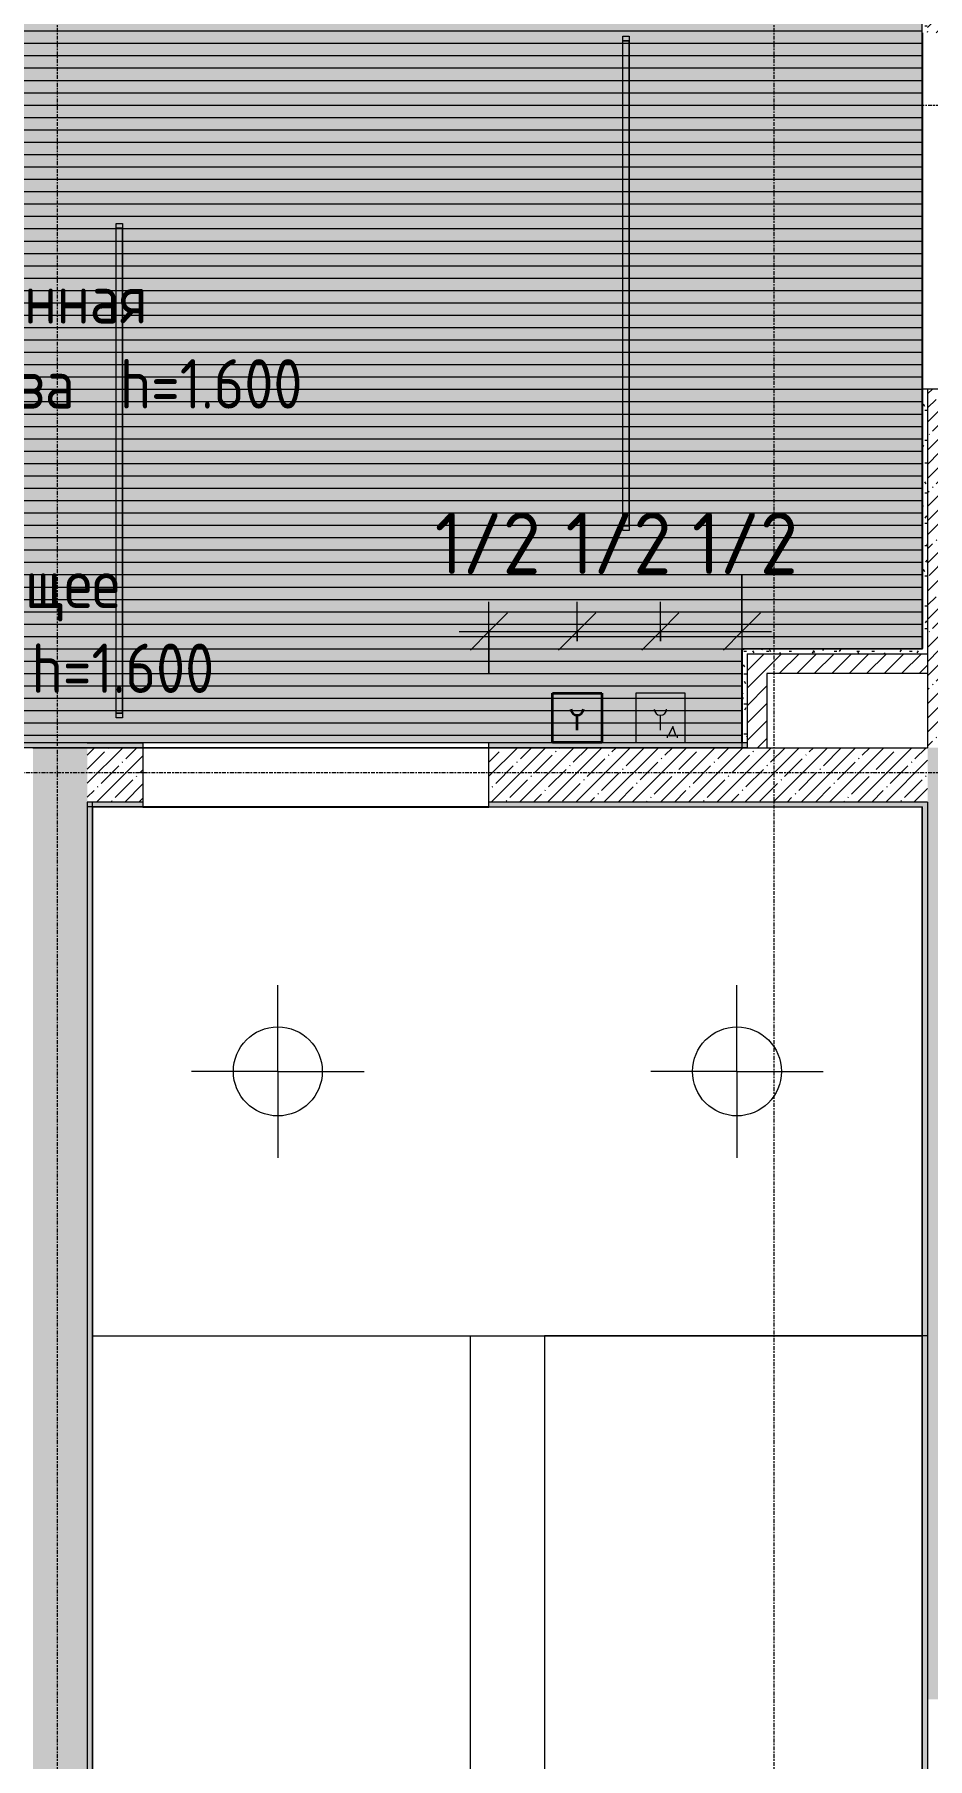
# Model space of a CAD drawing. Header units: millimetres. Extents: x 34897 to 231692, y -8553 to 29000.
# Drawn here: x 71866 to 75480, y 3810 to 10786 of the extents above; entities that cross this region are included whole.
import ezdxf

# ---------------------------------------------------------------- set-up
doc = ezdxf.new("R2010")
doc.units = ezdxf.units.MM
doc.linetypes.add('ADSK_Штрих_ш2 п1', pattern=[300, 200, -100])
doc.linetypes.add('Осевая', pattern=[31.75, 6.35, -4.7625, 15.875, -4.7625])
for name, color, linetype, lineweight in [('A-ANNO-DIMS', 7, 'Continuous', 9), ('A-ANNO-DIMS-100', 7, 'Continuous', 9), ('A-CLNG-PATT', 7, 'Continuous', 9), ('A-DETL-1', 7, 'ADSK_Штрих_ш2 п1', 9), ('A-DETL-2', 7, 'Continuous', 35), ('A-WALL', 7, 'Continuous', 9), ('I-WALL', 7, 'Continuous', 9), ('Q-SPCQ', 7, 'Continuous', 9), ('S-STRS-MBND', 7, 'Continuous', 9), ('Оси-2', 7, 'Осевая', 9)]:
    doc.layers.add(name, color=color, linetype=linetype, lineweight=lineweight)
for name, color, linetype, lineweight, true_color in [('A-ANNO-NOTE', 1, 'Continuous', 9, 0xff0000), ('A-CLNG-1', 7, 'Continuous', 9, 0xeaeaea), ('A-WALL-1', 7, 'Continuous', 9, 0x3c3c3c), ('A-WALL-FNSH-1', 7, 'Continuous', 9, 0x3c3c3c), ('E-LITE-EQPM-1', 7, 'Continuous', 9, 0xff8080), ('G-ANNO-TEXT-1', 7, 'Continuous', 9, 0x3c3c3c), ('I-WALL-1', 7, 'Continuous', 9, 0x535353), ('Q-SPCQ-4', 1, 'Continuous', 9, 0xff0000)]:
    doc.layers.add(name, color=color, linetype=linetype, lineweight=lineweight, true_color=true_color)
doc.layers.add('A-CLNG-PATT-1', color=7, linetype='Continuous', lineweight=9, transparency=1)
doc.styles.add('GOST Common_1', font='GOST_Common.ttf', dxfattribs={"width": 0.9, "height": 200})
doc.styles.add('ISOCPEUR', font='isocpeur.ttf', dxfattribs={"width": 0.9, "height": 250})
doc.dimstyles.new('ISO-2_5_0_9К_БОЛЬШОЙ_2', dxfattribs={"dimscale": 304.8, "dimtxt": 248.995294, "dimasz": 0.492126, "dimexe": 0.393701, "dimexo": 0.984252, "dimgap": 0, "dimtad": 1, "dimdec": 0, "dimrnd": 10, "dimzin": 0, "dimdsep": 46, "dimtxsty": 'ISOCPEUR', "dimblk1": 'OBLIQUE', "dimblk2": 'OBLIQUE', "dimsah": 1, "dimcen": 0.09, "dimdle": 0.393701, "dimazin": 0, "dimtfac": 1, "dimtdec": 4, "dimtix": 1, "dimtmove": 2, "dimatfit": 3, "dimfxl": 1, "dimtvp": 1, "dimtolj": 1, "dimtzin": 0, "dimarcsym": 2})
pattern_1 = [(45, (0, 0), (-57.02463, 57.02463), []), (45, (57.025, 0), (-57.02463, 57.02463), [100.806, -20.161, 3.353, -16.808])]
pattern_2 = [(45, (0, 0), (-35.35534, 35.35534), [])]
pattern_3 = [(0, (0, 0), (121.92, 30.48), [10.058, -81.382, 10.058, -81.382, -487.68]), (0, (0, 0), (121.92, 30.48), [-182.88, 10.058, -172.822, 10.058, -81.382, -213.36]), (0, (0, 0), (121.92, 30.48), [-457.2, 10.058, -50.902, 10.058, -142.342]), (120, (45.72, 15.24), (-87.356454, 90.345817), [10.058, -81.382, 10.058, -81.382, -487.68]), (120, (45.72, 15.24), (-87.356454, 90.345817), [-182.88, 10.058, -172.822, 10.058, -81.382, -213.36]), (120, (45.72, 15.24), (-87.356454, 90.345817), [-457.2, 10.058, -50.902, 10.058, -142.342]), (240, (60.96, 76.2), (-34.563546, -120.825817), [10.058, -81.382, 10.058, -81.382, -487.68]), (240, (60.96, 76.2), (-34.563546, -120.825817), [-182.88, 10.058, -172.822, 10.058, -81.382, -213.36]), (240, (60.96, 76.2), (-34.563546, -120.825817), [-457.2, 10.058, -50.902, 10.058, -142.342])]

# ---------------------------------------------------------------- blocks, each defined once
blk = doc.blocks.new('Downlight - Strip - 2000 мм-27655400-Сводный план потолков 2 этажа в осях 12-23')
at = {"layer": 'E-LITE-EQPM-1'}
for p, q in [((-1000, -231.3), (-1000, -205.9)), ((-1000, -205.9), (-980.9, -205.9)), ((-980.9, -231.3), (-980.9, -205.9)), ((-980.9, -205.9), (981, -205.9)), ((-980.9, -205.9), (-980.9, -231.3)), ((-980.9, -231.3), (-980.9, -205.9)), ((-980.9, -205.9), (-980.9, -231.3)), ((-980.9, -205.9), (981, -205.9)), ((-980.9, -205.9), (981, -205.9)), ((981, -205.9), (981, -231.3)), ((981, -231.3), (981, -205.9)), ((981, -205.9), (1000, -205.9)), ((981, -231.3), (981, -205.9)), ((981, -205.9), (981, -231.3)), ((1000, -205.9), (1000, -231.3)), ((-980.9, -231.3), (-1000, -231.3)), ((981, -231.3), (-980.9, -231.3)), ((981, -231.3), (-980.9, -231.3)), ((-980.9, -231.3), (981, -231.3)), ((1000, -231.3), (981, -231.3))]:
    blk.add_line(p, q, dxfattribs=at)
blk = doc.blocks.new('Дистанционный пожарный извещатель - Монтируемые на перекрытии-30348713-Сводный план потолков 2 этажа в осях 12-23')
at = {"layer": 'Q-SPCQ'}
for p, q in [((0, 200), (-200, 200)), ((-200, 200), (-200, 0)), ((0, 0), (0, 200)), ((-100, 50), (-100, 110)), ((-200, 0), (0, 0)), ((-72.6, 28.2), (-72.6, 18.2)), ((-66.8, 28.2), (-72.6, 28.2)), ((-49.9, 64.5), (-66.8, 28.2)), ((-66.8, 28.2), (-36.8, 28.2)), ((-36.8, 28.2), (-49.9, 64.5)), ((-36.8, 28.2), (-31.8, 28.2)), ((-31.8, 28.2), (-31.8, 18.2))]:
    blk.add_line(p, q, dxfattribs=at)
blk.add_arc((-100, 135), 25, 180, 360, dxfattribs=at)
blk = doc.blocks.new('DIMBLOCK109-Сводный план потолков 2 этажа в осях 12-23')
at = {"layer": 'A-ANNO-DIMS-100'}
for p, q in [((73705, 8200), (73705, 8490)), ((74062.3, 8331), (74062.3, 8490)), ((73585, 8370), (74062.3, 8370)), ((73705, 8370), (73705, 8200)), ((74062.3, 8370), (74062.3, 8331))]:
    blk.add_line(p, q, dxfattribs=at)
at = {"layer": 'A-ANNO-DIMS-100', "lineweight": 20}
for p, q in [((73705, 8370), (73780, 8445)), ((74062.3, 8370), (74137.3, 8445)), ((73705, 8370), (73630, 8295)), ((74062.3, 8370), (73987.3, 8295))]:
    blk.add_line(p, q, dxfattribs=at)
at = {"layer": 'A-ANNO-DIMS-100', "color": 0, "insert": (73486.2, 8852.4), "char_height": 250, "width": 517.144, "attachment_point": 1, "line_spacing_factor": 1.149209, "style": 'ISOCPEUR'}
blk.add_mtext('1/2', dxfattribs=at)
blk = doc.blocks.new('_Oblique')
at = {"color": 0, "linetype": 'ByBlock', "lineweight": -2}
blk.add_line((-0.5, -0.5), (0.5, 0.5), dxfattribs=at)
blk = doc.blocks.new('DIMBLOCK110-Сводный план потолков 2 этажа в осях 12-23')
at = {"layer": 'A-ANNO-DIMS-100'}
for p, q in [((74062.3, 8331), (74062.3, 8490)), ((74399, 8331), (74399, 8490)), ((74062.3, 8370), (74399, 8370)), ((74062.3, 8370), (74062.3, 8331)), ((74399, 8370), (74399, 8331))]:
    blk.add_line(p, q, dxfattribs=at)
at = {"layer": 'A-ANNO-DIMS-100', "lineweight": 20}
for p, q in [((74062.3, 8370), (74137.3, 8445)), ((74399, 8370), (74474, 8445)), ((74062.3, 8370), (73987.3, 8295)), ((74399, 8370), (74324, 8295))]:
    blk.add_line(p, q, dxfattribs=at)
at = {"layer": 'A-ANNO-DIMS-100', "color": 0, "insert": (74015.2, 8852.4), "char_height": 250, "width": 517.144, "attachment_point": 1, "line_spacing_factor": 1.149209, "style": 'ISOCPEUR'}
blk.add_mtext('1/2', dxfattribs=at)
blk = doc.blocks.new('DIMBLOCK111-Сводный план потолков 2 этажа в осях 12-23')
at = {"layer": 'A-ANNO-DIMS-100'}
for p, q in [((74729, 8601), (74729, 8250)), ((74729, 8370), (74729, 8601)), ((74399, 8331), (74399, 8490)), ((74399, 8370), (74849, 8370)), ((74399, 8370), (74399, 8331))]:
    blk.add_line(p, q, dxfattribs=at)
at = {"layer": 'A-ANNO-DIMS-100', "lineweight": 20}
for p, q in [((74399, 8370), (74474, 8445)), ((74729, 8370), (74804, 8445)), ((74399, 8370), (74324, 8295)), ((74729, 8370), (74654, 8295))]:
    blk.add_line(p, q, dxfattribs=at)
at = {"layer": 'A-ANNO-DIMS-100', "color": 0, "insert": (74527.2, 8852.4), "char_height": 250, "width": 517.144, "attachment_point": 1, "line_spacing_factor": 1.149209, "style": 'ISOCPEUR'}
blk.add_mtext('1/2', dxfattribs=at)

msp = doc.modelspace()

# ---------------------------------------------------------------- hatches: boundary and pattern name
at = {"layer": 'A-CLNG-PATT'}
h = msp.add_hatch(dxfattribs=at)
h.set_pattern_fill('FP_47', color=256, style=0, pattern_type=2)
h.set_pattern_definition([(0, (57110, 9800), (0, -50), [])])
h.paths.add_polyline_path([(74622.4, 7921), (74729, 7921), (74729, 8301), (75459, 8301), (75459, 10879), (74015.2, 10879), (74015.2, 10868.5), (66296, 10868.5), (66296, 10880), (47239.7, 10879), (47239.7, 11679), (44781.7, 11679), (44781.7, 10879), (42401, 10879), (42401, 10209), (40882.1, 10209), (40874, 10176.3), (40851.6, 10133.6), (40819.6, 10097.5), (40779.9, 10070.2), (40734.9, 10053.1), (40687, 10047.2), (40639.1, 10053.1), (40594.1, 10070.2), (40554.4, 10097.5), (40522.4, 10133.6), (40500, 10176.3), (40491.9, 10209), (38761, 10209), (38761, 7921), (68010, 7921), (68010, 7940), (68110, 7940), (68110, 7921), (68760.5, 7921), (68760.5, 7940), (68860.5, 7940), (68860.5, 7921), (73167.7, 7921)])
h.paths.add_polyline_path([(57006.1, 9202), (56957.9, 9202), (56911, 9213.5), (56868.4, 9235.9), (56832.3, 9267.9), (56804.9, 9307.6), (56787.8, 9352.6), (56782, 9400.5), (56787.8, 9448.4), (56804.9, 9493.4), (56832.3, 9533.1), (56868.4, 9565.1), (56911, 9587.5), (56957.9, 9599), (57006.1, 9599), (57052.9, 9587.5), (57095.6, 9565.1), (57131.7, 9533.1), (57159.1, 9493.4), (57176.2, 9448.4), (57182, 9400.5), (57176.2, 9352.6), (57159.1, 9307.6), (57131.7, 9267.9), (57095.6, 9235.9), (57052.9, 9213.5)])
h.paths.add_polyline_path([(57357.9, 9202), (57311, 9213.5), (57268.4, 9235.9), (57232.3, 9267.9), (57204.9, 9307.6), (57187.8, 9352.6), (57182, 9400.5), (57187.8, 9448.4), (57204.9, 9493.4), (57232.3, 9533.1), (57268.4, 9565.1), (57311, 9587.5), (57357.9, 9599), (57406.1, 9599), (57452.9, 9587.5), (57495.6, 9565.1), (57531.7, 9533.1), (57559.1, 9493.4), (57576.2, 9448.4), (57582, 9400.5), (57576.2, 9352.6), (57559.1, 9307.6), (57531.7, 9267.9), (57495.6, 9235.9), (57452.9, 9213.5), (57406.1, 9202)])
at = {"layer": 'A-CLNG-PATT-1'}
h = msp.add_hatch(color=256, dxfattribs=at)
h.paths.add_polyline_path([(74622.4, 7921), (74729, 7921), (74729, 8301), (75459, 8301), (75459, 10879), (74015.2, 10879), (74015.2, 10868.5), (66296, 10868.5), (66296, 10880), (47239.7, 10879), (47239.7, 11679), (44781.7, 11679), (44781.7, 10879), (42401, 10879), (42401, 10209), (40882.1, 10209), (40874, 10176.3), (40851.6, 10133.6), (40819.6, 10097.5), (40779.9, 10070.2), (40734.9, 10053.1), (40687, 10047.2), (40639.1, 10053.1), (40594.1, 10070.2), (40554.4, 10097.5), (40522.4, 10133.6), (40500, 10176.3), (40491.9, 10209), (38761, 10209), (38761, 7921), (68010, 7921), (68010, 7940), (68110, 7940), (68110, 7921), (68760.5, 7921), (68760.5, 7940), (68860.5, 7940), (68860.5, 7921), (73167.7, 7921)])
h.paths.add_polyline_path([(56957.9, 9202), (56911, 9213.5), (56868.4, 9235.9), (56832.3, 9267.9), (56804.9, 9307.6), (56787.8, 9352.6), (56782, 9400.5), (56787.8, 9448.4), (56804.9, 9493.4), (56832.3, 9533.1), (56868.4, 9565.1), (56911, 9587.5), (56957.9, 9599), (57006.1, 9599), (57052.9, 9587.5), (57095.6, 9565.1), (57131.7, 9533.1), (57159.1, 9493.4), (57176.2, 9448.4), (57182, 9400.5), (57176.2, 9352.6), (57159.1, 9307.6), (57131.7, 9267.9), (57095.6, 9235.9), (57052.9, 9213.5), (57006.1, 9202)])
h.paths.add_polyline_path([(57357.9, 9202), (57311, 9213.5), (57268.4, 9235.9), (57232.3, 9267.9), (57204.9, 9307.6), (57187.8, 9352.6), (57182, 9400.5), (57187.8, 9448.4), (57204.9, 9493.4), (57232.3, 9533.1), (57268.4, 9565.1), (57311, 9587.5), (57357.9, 9599), (57406.1, 9599), (57452.9, 9587.5), (57495.6, 9565.1), (57531.7, 9533.1), (57559.1, 9493.4), (57576.2, 9448.4), (57582, 9400.5), (57576.2, 9352.6), (57559.1, 9307.6), (57531.7, 9267.9), (57495.6, 9235.9), (57452.9, 9213.5), (57406.1, 9202)])
h.paths.add_polyline_path([(73509, 10879.5), (73509, 10900), (66791, 10900), (66791, 10879.5), (73167.7, 10879.5)])
at = {"layer": 'I-WALL'}
h = msp.add_hatch(dxfattribs=at)
h.set_pattern_fill('FP_46', color=256, style=0, pattern_type=2)
h.set_pattern_definition(pattern_3)
h.paths.add_polyline_path([(75480, 8300), (75480, 9352.3), (75460, 9352.3), (75460, 8300)])
h.paths.add_polyline_path([(75480, 10792.3), (75480, 10900), (75460, 10900), (75460, 10792.3)])
h = msp.add_hatch(dxfattribs=at)
h.set_pattern_fill('FP_17', color=256, style=0, pattern_type=2)
h.set_pattern_definition(pattern_1)
h.paths.add_polyline_path([(75480, 7900), (75700, 7900), (75700, 9352.3), (75480, 9352.3), (75480, 8200)])
h.paths.add_polyline_path([(75700, 10792.3), (75700, 10900), (75480, 10900), (75480, 10792.3)])
h = msp.add_hatch(dxfattribs=at)
h.set_pattern_fill('FP_46', color=256, style=0, pattern_type=2)
h.set_pattern_definition(pattern_3)
h.paths.add_polyline_path([(75480, 8280), (75480, 8300), (74730, 8300), (74730, 8280), (74750, 8280)])
h = msp.add_hatch(dxfattribs=at)
h.set_pattern_fill('FP_46', color=256, style=0, pattern_type=2)
h.set_pattern_definition(pattern_3)
h.paths.add_polyline_path([(74750, 7900), (74750, 8280), (74730, 8280), (74730, 7900)])
h = msp.add_hatch(dxfattribs=at)
h.set_pattern_fill('FP_22', color=256, style=0, pattern_type=2)
h.set_pattern_definition(pattern_2)
h.paths.add_polyline_path([(74750, 7900), (74830, 7900), (74830, 8280), (74750, 8280), (74750, 7920)])
h = msp.add_hatch(dxfattribs=at)
h.set_pattern_fill('FP_22', color=256, style=0, pattern_type=2)
h.set_pattern_definition(pattern_2)
h.paths.add_polyline_path([(75480, 8200), (75480, 8280), (74830, 8280), (74830, 8200), (75349.7, 8200)])
h = msp.add_hatch(dxfattribs=at)
h.set_pattern_fill('FP_46', color=256, style=0, pattern_type=2)
h.set_pattern_definition(pattern_3)
h.paths.add_polyline_path([(74750, 7900), (74750, 7920), (73705, 7920), (73705, 7900), (74622.4, 7900)])
h.paths.add_polyline_path([(71735, 7900), (72305, 7900), (72305, 7920), (71735, 7920)])
h.paths.add_polyline_path([(70258.2, 7900), (70635, 7900), (70635, 7920), (69360.5, 7920), (69360.5, 7900)])
h.paths.add_polyline_path([(68260.5, 7900), (68260.5, 7920), (67055, 7920), (67055, 7900), (68110, 7900)])
h.paths.add_polyline_path([(65955, 7900), (65955, 7920), (59931, 7920), (59931, 7900), (65910, 7900)])
h.paths.add_polyline_path([(56910, 7900), (57431, 7900), (57431, 7920), (50930, 7920), (50930, 7900), (56410, 7900)])
h.paths.add_polyline_path([(48430, 7900), (48430, 7920), (42061, 7920), (42061, 7900), (47910, 7900)])
h.paths.add_polyline_path([(39561, 7900), (39561, 7920), (38742.7, 7920), (38742.7, 7900), (39040, 7900)])
h = msp.add_hatch(dxfattribs=at)
h.set_pattern_fill('FP_17', color=256, style=0, pattern_type=2)
h.set_pattern_definition(pattern_1)
h.paths.add_polyline_path([(72080, 120), (72080, 7900), (71860, 7900), (71860, 120)])
h = msp.add_hatch(dxfattribs=at)
h.set_pattern_fill('FP_17', color=256, style=0, pattern_type=2)
h.set_pattern_definition(pattern_1)
h.paths.add_polyline_path([(75349.7, 7680), (75480, 7680), (75480, 7900), (73705, 7900), (73705, 7680), (74622.4, 7680)])
h.paths.add_polyline_path([(72100, 7680), (72305, 7680), (72305, 7900), (72080, 7900), (72080, 7680)])
h = msp.add_hatch(dxfattribs=at)
h.set_pattern_fill('FP_17', color=256, style=0, pattern_type=2)
h.set_pattern_definition(pattern_1)
h.paths.add_polyline_path([(75700, -100), (75700, 3550), (75480, 3550), (75480, -100)])
h.paths.add_polyline_path([(75700, 4050), (75700, 7900), (75480, 7900), (75480, 4050), (75662.2, 4050)])
h = msp.add_hatch(dxfattribs=at)
h.set_pattern_fill('FP_46', color=256, style=0, pattern_type=2)
h.set_pattern_definition(pattern_3)
h.paths.add_polyline_path([(75480, 7660), (75480, 7680), (73705, 7680), (73705, 7660), (75460, 7660)])
h.paths.add_polyline_path([(72080, 7660), (72305, 7660), (72305, 7680), (72080, 7680)])
h = msp.add_hatch(dxfattribs=at)
h.set_pattern_fill('FP_46', color=256, style=0, pattern_type=2)
h.set_pattern_definition(pattern_3)
h.paths.add_polyline_path([(72080, 120), (72100, 120), (72100, 7680), (72080, 7680), (72080, 1221.5)])
h = msp.add_hatch(dxfattribs=at)
h.set_pattern_fill('FP_46', color=256, style=0, pattern_type=2)
h.set_pattern_definition(pattern_3)
h.paths.add_polyline_path([(75480, 130), (75480, 7660), (75460, 7659), (75460, 130)])

# ---------------------------------------------------------------- linework, layer by layer
at = {"layer": 'A-ANNO-NOTE'}
for p, q in [((72851, 6590.1), (72851, 6939)), ((74709, 6590.1), (74709, 6939)), ((72851, 6590.1), (72502.1, 6590.1)), ((72851, 6590.1), (72851, 6241.1)), ((72851, 6590.1), (73199.9, 6590.1)), ((74709, 6590.1), (74360.1, 6590.1)), ((74709, 6590.1), (74709, 6241.1)), ((74709, 6590.1), (75057.9, 6590.1))]:
    msp.add_line(p, q, dxfattribs=at)
for centre in [(72851, 6590.1), (74709, 6590.1)]:
    msp.add_circle(centre, 180, dxfattribs=at)
at = {"layer": 'A-CLNG-1'}
for p, q in [((75459, 8301), (75459, 10879)), ((74729, 8301), (75459, 8301)), ((68860.5, 7921), (74729, 7921))]:
    msp.add_line(p, q, dxfattribs=at)
at = {"layer": 'A-DETL-1'}
msp.add_line((38761, 9400), (75459, 9400), dxfattribs=at)
at = {"layer": 'A-DETL-2'}
for p, q in [((73962.3, 8121), (74162.3, 8121)), ((73962.3, 7921), (73962.3, 8121)), ((74162.3, 8121), (74162.3, 7921)), ((74062.3, 7971), (74062.3, 8031)), ((74162.3, 7921), (73962.3, 7921))]:
    msp.add_line(p, q, dxfattribs=at)
msp.add_arc((74062.3, 8056), 25, 180, 0, dxfattribs=at)
at = {"layer": 'A-WALL'}
for p, q in [((75480, 9352.3), (75480, 7900)), ((74730, 8300), (75460, 8300)), ((72080, 7920), (72080, 7921)), ((72080, 7920), (72305, 7920)), ((74750, 7920), (73705, 7920)), ((73705, 7900), (74750, 7900)), ((74750, 7900), (73705, 7900)), ((72080, 7680), (72080, 120)), ((72305, 7680), (72080, 7680)), ((75480, 7680), (73705, 7680)), ((75480, 7680), (75480, 4050)), ((72100, 7659), (72101, 7659)), ((73705, 7660), (75460, 7660)), ((75459, 7659), (75460, 7659))]:
    msp.add_line(p, q, dxfattribs=at)
at = {"layer": 'A-WALL-1'}
for p, q in [((75460, 9352.3), (75720, 9352.3)), ((74750, 8280), (75480, 8280)), ((74750, 8280), (74750, 7900)), ((75460, 8300), (75460, 8301)), ((74830, 8200), (74830, 7900)), ((75480, 8200), (74830, 8200)), ((72305, 7900), (71735, 7900)), ((71860, 7900), (72305, 7900)), ((72305, 7920), (72305, 7900)), ((72305, 7900), (72305, 7660)), ((73705, 7900), (73705, 7920)), ((73705, 7660), (73705, 7900)), ((74730, 7900), (74730, 7920)), ((74750, 7900), (75480, 7900)), ((72100, 7680), (72100, 120)), ((72305, 7660), (72080, 7660)), ((75460, 130), (75460, 7660))]:
    msp.add_line(p, q, dxfattribs=at)
at = {"layer": 'A-WALL-FNSH-1'}
for p, q in [((75459, 9352.3), (75460, 9352.3)), ((75460, 9352.3), (75460, 8301)), ((74729, 7921), (74729, 8301)), ((74730, 8300), (74730, 7920)), ((75460, 8301), (75459, 8301)), ((72080, 7920), (71735, 7920)), ((72305, 7921), (72305, 7920)), ((73705, 7920), (73705, 7921)), ((72305, 7659), (72101, 7659)), ((72101, 7659), (72101, 1697.7)), ((72305, 7660), (72305, 7659)), ((73705, 7659), (73705, 7660)), ((75459, 7659), (73705, 7659)), ((75459, 2595.8), (75459, 7659)), ((75459, 4716.5), (75460, 4716.5)), ((75460, 4600.6), (75459, 4600.6))]:
    msp.add_line(p, q, dxfattribs=at)
at = {"layer": 'I-WALL-1'}
for p, q in [((75460, 10792.3), (75460, 9352.3)), ((73705, 7900), (72305, 7900)), ((72305, 7900), (73705, 7900)), ((73705, 7660), (72305, 7660)), ((72305, 7659), (73705, 7659)), ((72100, 5520.4), (72101, 5520.4)), ((72101.4, 5520.3), (72100.4, 5520.3)), ((72100.4, 5520.3), (72100.4, 130)), ((72101.4, 140), (72101.4, 5520.3))]:
    msp.add_line(p, q, dxfattribs=at)
at = {"layer": 'S-STRS-MBND'}
for p, q in [((72100, 5520), (73630, 5520)), ((73630, 5520), (75460, 5520)), ((73630, 1620), (73630, 5520)), ((75480, 5520), (73930, 5520)), ((73930, 5520), (73930, 1620)), ((75480, 5520), (75480, 2620))]:
    msp.add_line(p, q, dxfattribs=at)
at = {"layer": 'Оси-2'}
for p, q in [((71960, 593.7), (71960, 24898.1)), ((74860, 593.7), (74860, 24898.1)), ((39466.8, 10500), (82030.3, 10500)), ((38196.8, 7800), (82030.3, 7800))]:
    msp.add_line(p, q, dxfattribs=at)

# ---------------------------------------------------------------- block references
at = {"layer": 'E-LITE-EQPM-1', "rotation": 89.9999999999999}
for p in [(74041.4, 9779), (71991.4, 9021)]:
    msp.add_blockref('Downlight - Strip - 2000 мм-27655400-Сводный план потолков 2 этажа в осях 12-23', p, dxfattribs=at)
at = {"layer": 'Q-SPCQ-4'}
msp.add_blockref('Дистанционный пожарный извещатель - Монтируемые на перекрытии-30348713-Сводный план потолков 2 этажа в осях 12-23', (74499, 7921), dxfattribs=at)

# ---------------------------------------------------------------- texts
at = {"layer": 'G-ANNO-TEXT-1', "char_height": 200, "attachment_point": 1, "style": 'GOST Common_1'}
for s, insert, width in [('влагозащищенная', (70423.2, 9816), 2546.961), ('\\fGOST Common|b0|i0|c204|p34|;\\W.9; ', (72524.7, 9816), 79.367), ('вызова', (71292.4, 9472.1), 981.265), (' h=1.600', (72102, 9472.1), 1046.202), ('\\fGOST Common|b0|i0|c204|p34|;\\W.9; ', (71905.6, 9009.2), 79.367), ('\\fGOST Common|b0|i0|c204|p34|;\\W.9; ', (72453.2, 8665.2), 79.367), ('громкоговорящее', (70423.2, 8665.2), 2460.379), (' h=1.600', (71744.8, 8321.3), 1046.202)]:
    msp.add_mtext(s, dxfattribs=dict(at, insert=insert, width=width))

# ---------------------------------------------------------------- dimensions: what is measured, and where the dimension line sits
at = {"layer": 'A-ANNO-DIMS'}
for base, p1, p2, override, picture, middle in [((74062.3, 8370), (73705, 7900), (74062.3, 8031), {"dimpost": '<>', "dimfxl": 380.578291}, 'DIMBLOCK109-Сводный план потолков 2 этажа в осях 12-23', (73744.7, 8685.7)), ((74399, 8370), (74062.3, 8031), (74399, 8031), {"dimpost": '<>', "dimfxl": 336.678255}, 'DIMBLOCK110-Сводный план потолков 2 этажа в осях 12-23', (74273.8, 8685.7)), ((74729, 8370), (74399, 8031), (74729, 8301), {"dimpost": '<>', "dimfxl": 426.380109}, 'DIMBLOCK111-Сводный план потолков 2 этажа в осях 12-23', (74785.8, 8685.7))]:
    dim = msp.add_linear_dim(base=base, p1=p1, p2=p2, text='1/2', dimstyle='ISO-2_5_0_9К_БОЛЬШОЙ_2', override=override, dxfattribs=at)
    dim.commit()
    dim.dimension.update_dxf_attribs({"geometry": picture, "text_midpoint": middle, "dimtype": 160})

doc.saveas('drawing.dxf')
